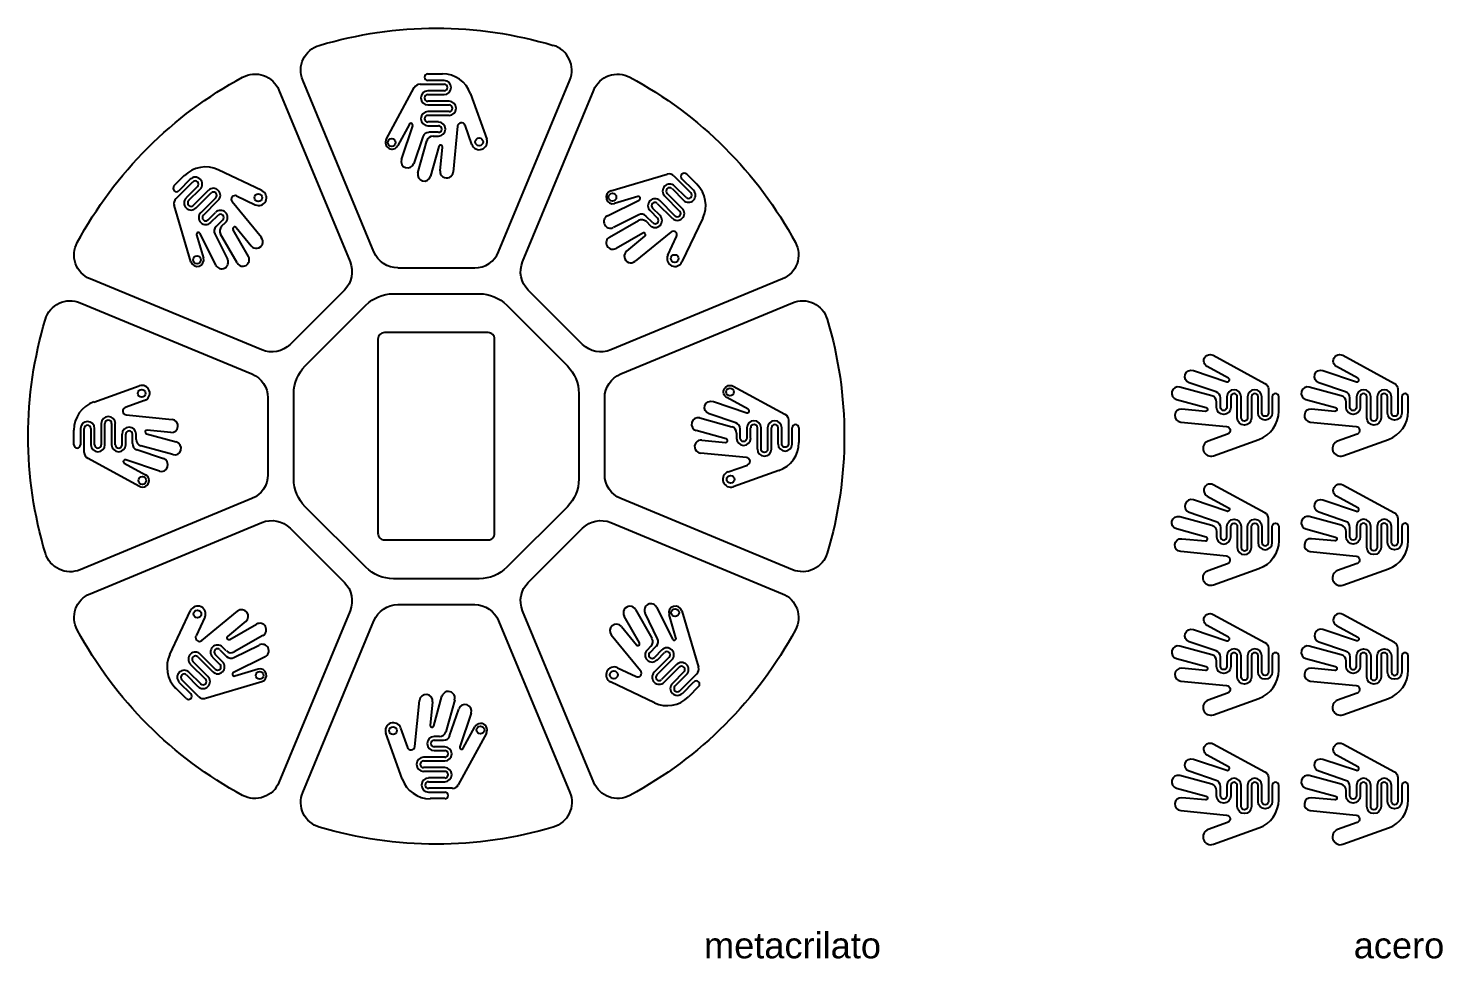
# Model space of a CAD drawing. Header units: millimetres. Extents: x -423 to 4300, y -1578 to 986.
# Drawn here: x 3208 to 4300, y -1578 to -859 of the extents above; entities that cross this region are included whole.
import ezdxf

# ---------------------------------------------------------------- set-up
doc = ezdxf.new("R2010")
doc.units = ezdxf.units.MM
doc.header["$MEASUREMENT"] = 0
for name, color, linetype in [('Cajeado 1.5mm', 2, 'Continuous'), ('Corte EXT', 5, 'Continuous'), ('Corte INT', 4, 'Continuous'), ('Tableros', 6, 'Continuous'), ('Taladros', 3, 'Continuous')]:
    doc.layers.add(name, color=color, linetype=linetype)

msp = doc.modelspace()

# ---------------------------------------------------------------- linework, layer by layer
at = {"layer": 'Cajeado 1.5mm'}
for p, q in [((3516.1, -894.6), (3527.3, -894.6)), ((3483.9, -945.2), (3505.6, -905.2)), ((3510.1, -902.6), (3528.6, -902.6)), ((3528.6, -899.7), (3516.1, -899.7)), ((3528.6, -907.7), (3516.1, -907.7)), ((3516.1, -910.6), (3528.6, -910.6)), ((3532.5, -915.7), (3516.1, -915.7)), ((3549, -909.9), (3561.6, -945.1)), ((3516.1, -918.6), (3532.5, -918.6)), ((3532.5, -923.7), (3516.1, -923.7)), ((3516.1, -926.6), (3532.5, -926.6)), ((3501.8, -933.5), (3492.8, -950)), ((3495.7, -960.6), (3504.4, -934.7)), ((3524.2, -931.7), (3516.1, -931.7)), ((3516.1, -934.6), (3524.2, -934.6)), ((3539.1, -934.9), (3535.6, -970.4)), ((3550.1, -949.2), (3544.8, -934.2)), ((3512.3, -943.1), (3505.3, -963.8)), ((3508.4, -971), (3515.2, -946.3)), ((3524.2, -939.7), (3516.9, -939.7)), ((3520.1, -942.6), (3524.2, -942.6)), ((3524.5, -950.7), (3518.2, -973.7)), ((3525.5, -969.4), (3527.3, -951.3)), ((3388, -984.7), (3354.2, -968.7)), ((3328, -973.2), (3320.1, -981.1)), ((3321.5, -991.1), (3334.7, -977.9)), ((3332.6, -975.9), (3323.8, -984.8)), ((3338.3, -981.6), (3329.4, -990.4)), ((3657.3, -985), (3700.9, -972.1)), ((3706, -973.3), (3719.1, -986.5)), ((3715.4, -990.1), (3706.6, -981.2)), ((3721.1, -984.4), (3712.2, -975.6)), ((3715.9, -971.9), (3723.8, -979.8)), ((3331.4, -992.5), (3340.3, -983.6)), ((3335.1, -996.1), (3346.7, -984.5)), ((3337.1, -998.1), (3348.7, -986.5)), ((3352.3, -990.2), (3340.7, -1001.8)), ((3342.8, -1003.8), (3354.3, -992.2)), ((3387.6, -1021), (3364.9, -993.4)), ((3368.4, -988.9), (3382.8, -995.7)), ((3654.8, -1004.2), (3679.3, -992)), ((3678.2, -989.4), (3660.2, -994.7)), ((3706.8, -1004.1), (3695.3, -992.5)), ((3698.9, -988.9), (3710.5, -1000.5)), ((3712.5, -998.5), (3700.9, -986.9)), ((3704.6, -983.2), (3713.4, -992.1)), ((3333.2, -1039.7), (3320.3, -996.1)), ((3346.4, -1007.4), (3352.2, -1001.7)), ((3348.4, -1009.4), (3354.2, -1003.7)), ((3678.9, -1003.5), (3659.3, -1013.3)), ((3689.7, -1009.6), (3684.5, -1004.5)), ((3687.6, -1000.2), (3693.3, -1006)), ((3695.4, -1004), (3689.6, -998.2)), ((3693.2, -994.6), (3704.8, -1006.1)), ((3357.8, -1007.3), (3352.7, -1012.5)), ((3356.9, -1012.3), (3359.8, -1009.3)), ((3359.8, -1009.3), (3356.9, -1012.3)), ((3377.6, -1035.6), (3365.8, -1014.9)), ((3368.1, -1013.3), (3379.7, -1027.4)), ((3656.4, -1020.6), (3678.7, -1007.9)), ((3684.8, -1008.7), (3687.7, -1011.6)), ((3728.3, -1006), (3712.3, -1039.8)), ((3337.6, -1018.8), (3342.9, -1036.8)), ((3352.4, -1042.2), (3340.2, -1017.8)), ((3351.7, -1018.1), (3361.5, -1037.7)), ((3368.8, -1040.6), (3356.1, -1018.4)), ((3682.1, -1017.6), (3661.4, -1029.4)), ((3669.6, -1031.5), (3683.7, -1019.9)), ((3703.6, -1016.7), (3676.1, -1039.3)), ((3701.3, -1034.6), (3708.1, -1020.2)), ((3258.1, -1148), (3293.3, -1135.5)), ((3297.4, -1146.9), (3282.4, -1152.2)), ((3247.9, -1168.4), (3247.9, -1180.9)), ((3250.8, -1186.9), (3250.8, -1168.4)), ((3255.9, -1168.4), (3255.9, -1180.9)), ((3258.8, -1180.9), (3258.8, -1168.4)), ((3263.9, -1164.6), (3263.9, -1180.9)), ((3266.8, -1180.9), (3266.8, -1164.6)), ((3271.9, -1164.6), (3271.9, -1180.9)), ((3274.8, -1180.9), (3274.8, -1164.6)), ((3283.1, -1157.9), (3318.6, -1161.4)), ((3726, -1160.2), (3750.7, -1167)), ((3765.3, -1176), (3765.3, -1167.9)), ((3770.4, -1167.9), (3770.4, -1184.3)), ((3781.3, -1184.3), (3781.3, -1167.9)), ((3786.4, -1167.9), (3786.4, -1180.4)), ((3797.3, -1180.4), (3797.3, -1167.9)), ((3802.4, -1167.9), (3802.4, -1179.1)), ((3242.8, -1180.9), (3242.8, -1169.7)), ((3279.9, -1172.8), (3279.9, -1180.9)), ((3282.8, -1180.9), (3282.8, -1172.8)), ((3287.9, -1172.8), (3287.9, -1180.1)), ((3290.8, -1176.9), (3290.8, -1172.8)), ((3299, -1172.5), (3321.9, -1178.8)), ((3317.6, -1171.5), (3299.5, -1169.7)), ((3746.3, -1176.3), (3723.3, -1170)), ((3727.6, -1177.3), (3745.8, -1179.1)), ((3754.4, -1171.9), (3754.4, -1176)), ((3291.3, -1184.7), (3312, -1191.7)), ((3319.2, -1188.6), (3294.5, -1181.8)), ((3762.1, -1190.9), (3726.6, -1187.4)), ((3293.4, -1213.1), (3253.4, -1191.4)), ((3281.7, -1195.2), (3298.2, -1204.2)), ((3308.8, -1201.3), (3282.9, -1192.6)), ((3747.9, -1201.9), (3762.8, -1196.6)), ((3787.1, -1200.8), (3751.9, -1213.4)), ((3316.9, -1342.8), (3332.9, -1309)), ((3341.6, -1332.1), (3369.2, -1309.5)), ((3676.5, -1308.2), (3689.1, -1330.4)), ((3692.9, -1306.6), (3705, -1331)), ((3712.1, -1309.1), (3725, -1352.7)), ((3343.9, -1314.2), (3337.1, -1328.6)), ((3375.6, -1317.3), (3361.5, -1328.9)), ((3363.1, -1331.2), (3383.8, -1319.4)), ((3679.4, -1333.9), (3667.6, -1313.2)), ((3693.5, -1330.7), (3683.8, -1311.1)), ((3707.6, -1330), (3702.3, -1312)), ((3388.8, -1328.3), (3366.6, -1340.9)), ((3680.3, -1355.4), (3657.7, -1327.9)), ((3665.5, -1321.4), (3677.1, -1335.5)), ((3352, -1354.3), (3340.4, -1342.7)), ((3357.6, -1348.6), (3351.9, -1342.8)), ((3355.5, -1339.2), (3360.7, -1344.4)), ((3360.5, -1340.1), (3357.5, -1337.2)), ((3366.3, -1345.3), (3385.9, -1335.6)), ((3688.3, -1336.6), (3685.4, -1339.5)), ((3687.4, -1341.5), (3692.6, -1336.3)), ((3696.8, -1339.4), (3691.1, -1345.1)), ((3693.1, -1347.2), (3698.8, -1341.4)), ((3332.7, -1350.4), (3344.3, -1361.9)), ((3346.3, -1359.9), (3334.7, -1348.3)), ((3338.4, -1344.7), (3350, -1356.3)), ((3349.9, -1344.9), (3355.6, -1350.6)), ((3390.4, -1344.7), (3366, -1356.8)), ((3662.4, -1353.1), (3676.8, -1359.9)), ((3702.5, -1345), (3690.9, -1356.6)), ((3692.9, -1358.6), (3704.5, -1347.1)), ((3708.1, -1350.7), (3696.5, -1362.3)), ((3698.6, -1364.3), (3710.1, -1352.7)), ((3324.1, -1364.4), (3333, -1373.2)), ((3339.3, -1375.5), (3326.1, -1362.4)), ((3329.8, -1358.7), (3338.6, -1367.6)), ((3340.7, -1365.6), (3331.8, -1356.7)), ((3387.9, -1363.9), (3344.3, -1376.8)), ((3367, -1359.4), (3385, -1354.1)), ((3691, -1380.1), (3657.2, -1364.1)), ((3713.8, -1356.4), (3704.9, -1365.2)), ((3706.9, -1367.2), (3715.8, -1358.4)), ((3723.7, -1357.8), (3710.6, -1370.9)), ((3712.6, -1372.9), (3721.4, -1364)), ((3329.4, -1376.9), (3321.4, -1369)), ((3520.7, -1398.1), (3527, -1375.1)), ((3725.1, -1367.7), (3717.2, -1375.6)), ((3506.1, -1413.9), (3509.6, -1378.4)), ((3519.7, -1379.4), (3517.9, -1397.6)), ((3536.8, -1377.8), (3530, -1402.5)), ((3532.9, -1405.7), (3539.9, -1385)), ((3549.5, -1388.3), (3540.8, -1414.1)), ((3496.2, -1438.9), (3483.7, -1403.7)), ((3495.1, -1399.7), (3500.5, -1414.6)), ((3525.1, -1406.2), (3521, -1406.2)), ((3561.3, -1403.6), (3539.6, -1443.6)), ((3543.4, -1415.3), (3552.4, -1398.8)), ((3521, -1409.1), (3528.3, -1409.1)), ((3529.1, -1414.2), (3521, -1414.2)), ((3521, -1417.1), (3529.1, -1417.1)), ((3529.1, -1422.2), (3512.8, -1422.2)), ((3512.8, -1425.1), (3529.1, -1425.1)), ((3529.1, -1430.2), (3512.8, -1430.2)), ((3512.8, -1433.1), (3529.1, -1433.1)), ((3529.1, -1438.2), (3516.6, -1438.2)), ((3516.6, -1441.1), (3529.1, -1441.1)), ((3535.1, -1446.2), (3516.6, -1446.2)), ((3516.6, -1449.1), (3529.1, -1449.1)), ((3529.1, -1454.2), (3518, -1454.2))]:
    msp.add_line(p, q, dxfattribs=at)
msp.add_lwpolyline([(3791.8, -1157.4, -0.274936), (3794.4, -1161.9), (3794.4, -1180.4, -1), (3789.3, -1180.4), (3789.3, -1167.9, 1), (3778.4, -1167.9), (3778.4, -1184.3, -1), (3773.3, -1184.3), (3773.3, -1167.9, 1), (3762.4, -1167.9), (3762.4, -1176, -1), (3757.3, -1176), (3757.3, -1168.7, 0.322065), (3753.9, -1164.1), (3733.2, -1157.1, -1), (3736.5, -1147.5), (3762.3, -1156.2, 0.917004), (3763.5, -1153.6), (3747, -1144.6, -1), (3751.8, -1135.7)], format="xyb", close=True, dxfattribs=at)
for centre, radius, start, end in [((3516.1, -897.2), 2.57, 90, 270), ((3527.3, -917.7), 23.1, 19.6438, 90), ((3510.1, -907.7), 5.08, 90, 151.4914), ((3528.6, -905.2), 5.42, 270, 90), ((3528.6, -905.2), 2.57, 270, 90), ((3516.1, -913.2), 5.42, 90, 270), ((3516.1, -913.2), 2.57, 90, 270), ((3532.5, -921.2), 5.42, 270, 90), ((3516.1, -929.2), 5.42, 90, 270), ((3516.1, -929.2), 2.57, 90, 270), ((3532.5, -921.2), 2.57, 270, 90), ((3503, -934.2), 1.42, 341.4077, 151.4914), ((3524.2, -937.2), 5.42, 270, 90), ((3524.2, -937.2), 2.57, 270, 90), ((3542, -935.2), 2.93, 19.6438, 174.3885), ((3488.4, -947.6), 5.08, 151.4914, 331.4914), ((3516.9, -944.7), 4.93, 90, 161.4077), ((3520.1, -947.7), 5.08, 90, 164.699), ((3525.9, -951.1), 1.42, 354.3885, 164.699), ((3555.8, -947.1), 6.08, 199.6438, 19.6438), ((3500.5, -962.2), 5.08, 161.4077, 341.4077), ((3344.4, -989.6), 23.1, 64.6438, 135), ((3513.3, -972.3), 5.07, 164.699, 344.699), ((3530.6, -969.9), 5.08, 174.3885, 354.3885), ((3702.4, -976.9), 5.07, 45, 106.4914), ((3714.1, -973.8), 2.57, 45, 225), ((3322, -983), 2.57, 135, 315), ((3336.5, -979.8), 5.42, 315, 135), ((3336.5, -979.8), 2.58, 315, 135), ((3702.7, -985.1), 5.42, 45, 225), ((3702.7, -985.1), 2.58, 45, 225), ((3707.5, -996.2), 23.1, 334.6438, 45), ((3325.1, -994.6), 5.08, 135, 196.4914), ((3333.3, -994.3), 5.42, 135, 315), ((3333.3, -994.3), 2.58, 135, 315), ((3350.5, -988.4), 5.42, 315, 135), ((3350.5, -988.4), 2.57, 315, 135), ((3367.2, -991.5), 2.92, 64.6438, 219.3885), ((3385.4, -990.2), 6.07, 244.6438, 64.6438), ((3658.8, -989.8), 5.07, 106.4914, 286.4914), ((3678.6, -990.7), 1.43, 296.4077, 106.4914), ((3691.4, -996.4), 5.42, 45, 225), ((3717.3, -988.3), 5.43, 225, 45), ((3717.3, -988.3), 2.58, 225, 45), ((3344.6, -1005.6), 5.43, 135, 315), ((3344.6, -1005.6), 2.58, 135, 315), ((3356, -1005.5), 5.43, 315, 135), ((3356, -1005.5), 2.58, 315, 135), ((3657, -1008.7), 5.08, 116.4077, 296.4077), ((3681.1, -1007.9), 4.93, 45, 116.4077), ((3691.5, -1007.8), 5.43, 225, 45), ((3691.4, -996.4), 2.57, 45, 225), ((3708.7, -1002.3), 5.43, 225, 45), ((3708.7, -1002.3), 2.58, 225, 45), ((3356.1, -1016), 4.93, 135, 206.4077), ((3360.5, -1015.9), 5.08, 135, 209.699), ((3367, -1014.2), 1.43, 39.3885, 209.699), ((3681.2, -1012.3), 5.08, 45, 119.699), ((3691.5, -1007.8), 2.58, 225, 45), ((3338.9, -1018.4), 1.42, 26.4077, 196.4914), ((3383.6, -1024.2), 5.07, 219.3885, 39.3885), ((3658.9, -1025), 5.07, 119.699, 299.699), ((3682.8, -1018.8), 1.43, 309.3885, 119.699), ((3705.5, -1019), 2.93, 334.6438, 129.3885), ((3338, -1038.2), 5.07, 196.4914, 16.4914), ((3373.2, -1038.1), 5.07, 209.699, 29.699), ((3672.8, -1035.4), 5.08, 129.3885, 309.3885), ((3706.8, -1037.2), 6.08, 154.6438, 334.6438), ((3356.9, -1040), 5.08, 206.4077, 26.4077), ((3295.3, -1141.2), 6.08, 289.6438, 109.6438), ((3265.9, -1169.7), 23.1, 109.6438, 180), ((3283.4, -1155), 2.93, 109.6438, 264.3885), ((3253.4, -1168.4), 5.42, 0, 180), ((3253.4, -1168.4), 2.57, 0, 180), ((3269.4, -1164.6), 5.43, 0, 180), ((3269.4, -1164.6), 2.57, 0, 180), ((3285.4, -1172.8), 5.42, 0, 180), ((3318.1, -1166.5), 5.08, 264.3885, 84.3885), ((3724.7, -1165.1), 5.07, 74.699, 254.699), ((3749.4, -1171.9), 5.07, 0, 74.699), ((3767.9, -1167.9), 2.57, 0, 180), ((3783.9, -1167.9), 2.57, 0, 180), ((3799.9, -1167.9), 2.57, 0, 180), ((3285.4, -1172.8), 2.57, 0, 180), ((3295.9, -1176.9), 5.07, 180, 254.699), ((3299.3, -1171.1), 1.42, 84.3885, 254.699), ((3320.5, -1183.7), 5.07, 254.699, 74.699), ((3727.1, -1182.4), 5.07, 84.3885, 264.3885), ((3745.9, -1177.7), 1.43, 264.3885, 74.699), ((3759.9, -1176), 5.43, 180, 0), ((3779.4, -1179.1), 23.1, 289.6438, 0), ((3245.4, -1180.9), 2.57, 180, 0), ((3255.9, -1186.9), 5.07, 180, 241.4914), ((3261.4, -1180.9), 5.42, 180, 0), ((3261.4, -1180.9), 2.57, 180, 0), ((3277.4, -1180.9), 5.42, 180, 0), ((3277.4, -1180.9), 2.57, 180, 0), ((3292.9, -1180.1), 4.93, 180, 251.4077), ((3775.9, -1184.3), 5.43, 180, 0), ((3791.9, -1180.4), 5.43, 180, 0), ((3282.4, -1194), 1.42, 71.4077, 241.4914), ((3310.4, -1196.5), 5.07, 251.4077, 71.4077), ((3761.9, -1193.8), 2.93, 289.6438, 84.3885), ((3295.8, -1208.6), 5.08, 241.4914, 61.4914), ((3749.9, -1207.6), 6.08, 109.6438, 289.6438), ((3338.4, -1311.6), 6.08, 334.6438, 154.6438), ((3372.4, -1313.4), 5.08, 309.3885, 129.3885), ((3672.1, -1310.7), 5.07, 29.699, 209.699), ((3688.3, -1308.8), 5.07, 26.4077, 206.4077), ((3707.2, -1310.6), 5.07, 16.4914, 196.4914), ((3386.3, -1323.9), 5.07, 299.699, 119.699), ((3661.6, -1324.6), 5.07, 39.3885, 219.3885), ((3339.7, -1329.9), 2.93, 154.6438, 309.3885), ((3362.4, -1330), 1.42, 129.3885, 299.699), ((3684.7, -1333), 5.08, 315, 29.699), ((3689.1, -1332.9), 4.93, 315, 26.4077), ((3706.3, -1330.4), 1.42, 206.4077, 16.4914), ((3337.8, -1352.7), 23.1, 154.6438, 225), ((3336.6, -1346.5), 5.42, 45, 225), ((3353.7, -1341), 5.42, 45, 225), ((3353.7, -1341), 2.58, 45, 225), ((3364.1, -1336.5), 5.07, 225, 299.699), ((3388.2, -1340.1), 5.08, 296.4077, 116.4077), ((3678.2, -1334.6), 1.43, 219.3885, 29.699), ((3689.2, -1343.3), 5.42, 135, 315), ((3689.2, -1343.3), 2.57, 135, 315), ((3700.6, -1343.2), 5.43, 315, 135), ((3700.6, -1343.2), 2.58, 315, 135), ((3336.6, -1346.5), 2.57, 45, 225), ((3353.8, -1352.4), 5.42, 225, 45), ((3353.8, -1352.4), 2.58, 225, 45), ((3364.2, -1340.9), 4.92, 225, 296.4077), ((3386.4, -1359), 5.08, 286.4914, 106.4914), ((3659.8, -1358.6), 6.08, 64.6438, 244.6438), ((3712, -1354.5), 5.42, 315, 135), ((3712, -1354.5), 2.57, 315, 135), ((3720.1, -1354.2), 5.08, 315, 16.4914), ((3328, -1360.5), 5.42, 45, 225), ((3328, -1360.5), 2.57, 45, 225), ((3342.5, -1363.8), 5.42, 225, 45), ((3342.5, -1363.8), 2.58, 225, 45), ((3366.6, -1358.1), 1.42, 116.4077, 286.4914), ((3678.1, -1357.3), 2.93, 244.6438, 39.3885), ((3694.7, -1360.5), 5.43, 135, 315), ((3694.7, -1360.5), 2.58, 135, 315), ((3723.3, -1365.8), 2.58, 315, 135), ((3331.2, -1375.1), 2.57, 225, 45), ((3342.8, -1371.9), 5.08, 225, 286.4914), ((3514.7, -1378.9), 5.08, 354.3885, 174.3885), ((3531.9, -1376.5), 5.07, 344.699, 164.699), ((3700.9, -1359.3), 23.1, 244.6438, 315), ((3708.7, -1369.1), 5.43, 135, 315), ((3708.7, -1369.1), 2.57, 135, 315), ((3544.7, -1386.6), 5.08, 341.4077, 161.4077), ((3489.4, -1401.7), 6.08, 19.6438, 199.6438), ((3519.3, -1397.7), 1.43, 174.3885, 344.699), ((3556.8, -1401.2), 5.07, 331.4914, 151.4914), ((3521, -1411.7), 5.43, 90, 270), ((3525.1, -1401.2), 5.07, 270, 344.699), ((3528.3, -1404.2), 4.92, 270, 341.4077), ((3503.2, -1413.7), 2.92, 199.6438, 354.3885), ((3521, -1411.7), 2.57, 90, 270), ((3529.1, -1419.7), 5.42, 270, 90), ((3529.1, -1419.7), 2.57, 270, 90), ((3542.2, -1414.6), 1.42, 161.4077, 331.4914), ((3512.8, -1427.7), 5.42, 90, 270), ((3512.8, -1427.7), 2.57, 90, 270), ((3529.1, -1435.7), 5.42, 270, 90), ((3518, -1431.2), 23.1, 199.6438, 270), ((3516.6, -1443.7), 5.42, 90, 270), ((3516.6, -1443.7), 2.57, 90, 270), ((3529.1, -1435.7), 2.57, 270, 90), ((3529.1, -1451.7), 2.57, 270, 90), ((3535.1, -1441.2), 5.07, 270, 331.4914)]:
    msp.add_arc(centre, radius, start, end, dxfattribs=at)
at = {"layer": 'Corte EXT'}
for points in [[(3493, -1044.4, -0.303347), (3474.5, -1032.1), (3419.5, -899.5, -0.444376), (3432.3, -872.6, -0.146448), (3612.9, -872.6, -0.444376)], [(3493, -1044.4), (3552.3, -1044.4, 0.303347), (3570.7, -1032.1), (3625.7, -899.5, 0.444376), (3612.9, -872.6, 0.146448)], [(4122.6, -1189.4), (4157.7, -1176.8, 0.317008), (4173, -1155.1), (4173, -1144, 1), (4168, -1144), (4168, -1156.5, -1), (4157, -1156.5), (4157, -1144, 1), (4152, -1144), (4152, -1160.3, -1), (4141, -1160.3), (4141, -1144, 1), (4136, -1144), (4136, -1152.1, -1), (4125, -1152.1), (4125, -1148, 0.33799), (4121.3, -1143.1), (4096.6, -1136.4, 1), (4094, -1146), (4116.9, -1152.3, -0.918827), (4116.4, -1155.2), (4098.2, -1153.5, 1), (4097.3, -1163.4), (4132.8, -1166.9, -0.800755), (4133.5, -1172.7), (4118.5, -1178.1, 1), (4122.6, -1189.4)]]:
    msp.add_lwpolyline(points, format="xyb", dxfattribs=at)
for points in [[(3387.9, -1107.8), (3255.3, -1052.9, -0.444376), (3245.4, -1024.9, -0.146448), (3373.1, -897.2, -0.444376), (3401.1, -907.1), (3456, -1039.7, -0.303347), (3451.7, -1061.5), (3409.7, -1103.5, -0.303347)], [(3657.3, -1107.8, -0.303347), (3635.5, -1103.5), (3593.6, -1061.5, -0.303347), (3589.2, -1039.7), (3644.2, -907.1, -0.444376), (3672.1, -897.2, -0.146448), (3799.9, -1024.9, -0.444376), (3789.9, -1052.9)], [(3380.3, -1222.5), (3247.7, -1277.5, -0.444376), (3220.8, -1264.7, -0.146448), (3220.8, -1084.1, -0.444376), (3247.7, -1071.3), (3380.3, -1126.3, -0.303347), (3392.6, -1144.7), (3392.6, -1204.1, -0.303347)], [(3577, -1073.2), (3623.8, -1120.1, -0.198912), (3632.6, -1141.3), (3632.6, -1207.5, -0.198912), (3623.8, -1228.8), (3577, -1275.6, -0.198912), (3555.7, -1284.4), (3489.5, -1284.4, -0.198912), (3468.3, -1275.6), (3421.4, -1228.8, -0.198912), (3412.6, -1207.5), (3412.6, -1141.3, -0.198912), (3421.4, -1120.1), (3468.3, -1073.2, -0.198912), (3489.5, -1064.4), (3555.7, -1064.4, -0.198912)], [(3652.6, -1144.7, -0.303347), (3665, -1126.3), (3797.6, -1071.3, -0.444376), (3824.4, -1084.1, -0.146448), (3824.4, -1264.7, -0.444376), (3797.6, -1277.5), (3665, -1222.5, -0.303347), (3652.6, -1204.1)], [(4162.4, -1133.6, -0.274936), (4165, -1137.9), (4165, -1156.5, -1), (4160, -1156.5), (4160, -1144, 1), (4149, -1144), (4149, -1160.3, -1), (4144, -1160.3), (4144, -1144, 1), (4133, -1144), (4133, -1152.1, -1), (4128, -1152.1), (4128, -1144.8, 0.322065), (4124.6, -1140.1), (4103.9, -1133.1, -1), (4107.1, -1123.6), (4133, -1132.3, 0.917004), (4134.2, -1129.6), (4117.7, -1120.6, -1), (4122.5, -1111.9)], [(4207.1, -1123.6), (4233, -1132.3, 0.917004), (4234.2, -1129.6), (4217.7, -1120.6, -1), (4222.5, -1111.9), (4262.4, -1133.6, -0.274936), (4265, -1137.9), (4265, -1156.5, -1), (4260, -1156.5), (4260, -1144, 1), (4249, -1144), (4249, -1160.3, -1), (4244, -1160.3), (4244, -1144, 1), (4233, -1144), (4233, -1152.1, -1), (4228, -1152.1), (4228, -1144.8, 0.322065), (4224.6, -1140.1), (4203.9, -1133.1, -1)], [(4232.8, -1166.9, -0.800755), (4233.5, -1172.7), (4218.5, -1178.1, 1), (4222.6, -1189.4), (4257.7, -1176.8, 0.317008), (4273, -1155.1), (4273, -1144, 1), (4268, -1144), (4268, -1156.5, -1), (4257, -1156.5), (4257, -1144, 1), (4252, -1144), (4252, -1160.3, -1), (4241, -1160.3), (4241, -1144, 1), (4236, -1144), (4236, -1152.1, -1), (4225, -1152.1), (4225, -1148, 0.33799), (4221.3, -1143.1), (4196.6, -1136.4, 1), (4194, -1146), (4216.9, -1152.3, -0.918827), (4216.4, -1155.2), (4198.2, -1153.5, 1), (4197.3, -1163.4)], [(4124.6, -1240.1, -0.322065), (4128, -1244.8), (4128, -1252.1, 1), (4133, -1252.1), (4133, -1244, -1), (4144, -1244), (4144, -1260.3, 1), (4149, -1260.3), (4149, -1244, -1), (4160, -1244), (4160, -1256.5, 1), (4165, -1256.5), (4165, -1237.9, 0.274936), (4162.4, -1233.6), (4122.5, -1211.9, 1), (4117.7, -1220.6), (4134.2, -1229.6, -0.917004), (4133, -1232.3), (4107.1, -1223.6, 1), (4103.9, -1233.1)], [(4265, -1237.9), (4265, -1256.5, -1), (4260, -1256.5), (4260, -1244, 1), (4249, -1244), (4249, -1260.3, -1), (4244, -1260.3), (4244, -1244, 1), (4233, -1244), (4233, -1252.1, -1), (4228, -1252.1), (4228, -1244.8, 0.322065), (4224.6, -1240.1), (4203.9, -1233.1, -1), (4207.1, -1223.6), (4233, -1232.3, 0.917004), (4234.2, -1229.6), (4217.7, -1220.6, -1), (4222.5, -1211.9), (4262.4, -1233.6, -0.274936)], [(3409.7, -1245.4), (3451.7, -1287.3, -0.303347), (3456, -1309.1), (3401.1, -1441.7, -0.444376), (3373.1, -1451.7, -0.146448), (3245.4, -1323.9, -0.444376), (3255.3, -1296), (3387.9, -1241, -0.303347)], [(3672.1, -1451.7, -0.444376), (3644.2, -1441.7), (3589.2, -1309.1, -0.303347), (3593.6, -1287.3), (3635.5, -1245.4, -0.303347), (3657.3, -1241), (3789.9, -1296, -0.444376), (3799.9, -1323.9, -0.146448)], [(4157.7, -1276.8), (4122.6, -1289.4, -1), (4118.5, -1278.1), (4133.5, -1272.7, 0.800755), (4132.8, -1266.9), (4097.3, -1263.4, -1), (4098.2, -1253.5), (4116.4, -1255.2, 0.918827), (4116.9, -1252.3), (4094, -1246, -1), (4096.6, -1236.4), (4121.3, -1243.1, -0.33799), (4125, -1248), (4125, -1252.1, 1), (4136, -1252.1), (4136, -1244, -1), (4141, -1244), (4141, -1260.3, 1), (4152, -1260.3), (4152, -1244, -1), (4157, -1244), (4157, -1256.5, 1), (4168, -1256.5), (4168, -1244, -1), (4173, -1244), (4173, -1255.1, -0.317008)], [(4233.5, -1272.7), (4218.5, -1278.1, 1), (4222.6, -1289.4), (4257.7, -1276.8, 0.317008), (4273, -1255.1), (4273, -1244, 1), (4268, -1244), (4268, -1256.5, -1), (4257, -1256.5), (4257, -1244, 1), (4252, -1244), (4252, -1260.3, -1), (4241, -1260.3), (4241, -1244, 1), (4236, -1244), (4236, -1252.1, -1), (4225, -1252.1), (4225, -1248, 0.33799), (4221.3, -1243.1), (4196.6, -1236.4, 1), (4194, -1246), (4216.9, -1252.3, -0.918827), (4216.4, -1255.2), (4198.2, -1253.5, 1), (4197.3, -1263.4), (4232.8, -1266.9, -0.800755)], [(3612.9, -1476.2, -0.146448), (3432.3, -1476.2, -0.444376), (3419.5, -1449.4), (3474.5, -1316.8, -0.303347), (3493, -1304.4), (3552.3, -1304.4, -0.303347), (3570.7, -1316.8), (3625.7, -1449.4, -0.444376)], [(4124.6, -1340.1), (4103.9, -1333.1, -1), (4107.1, -1323.6), (4133, -1332.3, 0.917004), (4134.2, -1329.6), (4117.7, -1320.6, -1), (4122.5, -1311.9), (4162.4, -1333.6, -0.274936), (4165, -1337.9), (4165, -1356.5, -1), (4160, -1356.5), (4160, -1344, 1), (4149, -1344), (4149, -1360.3, -1), (4144, -1360.3), (4144, -1344, 1), (4133, -1344), (4133, -1352.1, -1), (4128, -1352.1), (4128, -1344.8, 0.322065)], [(4224.6, -1340.1, -0.322065), (4228, -1344.8), (4228, -1352.1, 1), (4233, -1352.1), (4233, -1344, -1), (4244, -1344), (4244, -1360.3, 1), (4249, -1360.3), (4249, -1344, -1), (4260, -1344), (4260, -1356.5, 1), (4265, -1356.5), (4265, -1337.9, 0.274936), (4262.4, -1333.6), (4222.5, -1311.9, 1), (4217.7, -1320.6), (4234.2, -1329.6, -0.917004), (4233, -1332.3), (4207.1, -1323.6, 1), (4203.9, -1333.1)], [(4122.6, -1389.4), (4157.7, -1376.8, 0.317008), (4173, -1355.1), (4173, -1344, 1), (4168, -1344), (4168, -1356.5, -1), (4157, -1356.5), (4157, -1344, 1), (4152, -1344), (4152, -1360.3, -1), (4141, -1360.3), (4141, -1344, 1), (4136, -1344), (4136, -1352.1, -1), (4125, -1352.1), (4125, -1348, 0.33799), (4121.3, -1343.1), (4096.6, -1336.4, 1), (4094, -1346), (4116.9, -1352.3, -0.918827), (4116.4, -1355.2), (4098.2, -1353.5, 1), (4097.3, -1363.4), (4132.8, -1366.9, -0.800755), (4133.5, -1372.7), (4118.5, -1378.1, 1)], [(4197.3, -1363.4), (4232.8, -1366.9, -0.800755), (4233.5, -1372.7), (4218.5, -1378.1, 1), (4222.6, -1389.4), (4257.7, -1376.8, 0.317008), (4273, -1355.1), (4273, -1344, 1), (4268, -1344), (4268, -1356.5, -1), (4257, -1356.5), (4257, -1344, 1), (4252, -1344), (4252, -1360.3, -1), (4241, -1360.3), (4241, -1344, 1), (4236, -1344), (4236, -1352.1, -1), (4225, -1352.1), (4225, -1348, 0.33799), (4221.3, -1343.1), (4196.6, -1336.4, 1), (4194, -1346), (4216.9, -1352.3, -0.918827), (4216.4, -1355.2), (4198.2, -1353.5, 1)], [(4128, -1452.1), (4128, -1444.8, 0.322065), (4124.6, -1440.1), (4103.9, -1433.1, -1), (4107.1, -1423.6), (4133, -1432.3, 0.917004), (4134.2, -1429.6), (4117.7, -1420.6, -1), (4122.5, -1411.9), (4162.4, -1433.6, -0.274936), (4165, -1437.9), (4165, -1456.5, -1), (4160, -1456.5), (4160, -1444, 1), (4149, -1444), (4149, -1460.3, -1), (4144, -1460.3), (4144, -1444, 1), (4133, -1444), (4133, -1452.1, -1)], [(4207.1, -1423.6), (4233, -1432.3, 0.917004), (4234.2, -1429.6), (4217.7, -1420.6, -1), (4222.5, -1411.9), (4262.4, -1433.6, -0.274936), (4265, -1437.9), (4265, -1456.5, -1), (4260, -1456.5), (4260, -1444, 1), (4249, -1444), (4249, -1460.3, -1), (4244, -1460.3), (4244, -1444, 1), (4233, -1444), (4233, -1452.1, -1), (4228, -1452.1), (4228, -1444.8, 0.322065), (4224.6, -1440.1), (4203.9, -1433.1, -1)], [(4122.6, -1489.4), (4157.7, -1476.8, 0.317008), (4173, -1455.1), (4173, -1444, 1), (4168, -1444), (4168, -1456.5, -1), (4157, -1456.5), (4157, -1444, 1), (4152, -1444), (4152, -1460.3, -1), (4141, -1460.3), (4141, -1444, 1), (4136, -1444), (4136, -1452.1, -1), (4125, -1452.1), (4125, -1448, 0.33799), (4121.3, -1443.1), (4096.6, -1436.4, 1), (4094, -1446), (4116.9, -1452.3, -0.918827), (4116.4, -1455.2), (4098.2, -1453.5, 1), (4097.3, -1463.4), (4132.8, -1466.9, -0.800755), (4133.5, -1472.7), (4118.5, -1478.1, 1)], [(4222.6, -1489.4), (4257.7, -1476.8, 0.317008), (4273, -1455.1), (4273, -1444, 1), (4268, -1444), (4268, -1456.5, -1), (4257, -1456.5), (4257, -1444, 1), (4252, -1444), (4252, -1460.3, -1), (4241, -1460.3), (4241, -1444, 1), (4236, -1444), (4236, -1452.1, -1), (4225, -1452.1), (4225, -1448, 0.33799), (4221.3, -1443.1), (4196.6, -1436.4, 1), (4194, -1446), (4216.9, -1452.3, -0.918827), (4216.4, -1455.2), (4198.2, -1453.5, 1), (4197.3, -1463.4), (4232.8, -1466.9, -0.800755), (4233.5, -1472.7), (4218.5, -1478.1, 1)]]:
    msp.add_lwpolyline(points, format="xyb", close=True, dxfattribs=at)
at = {"layer": 'Corte INT'}
msp.add_lwpolyline([(3562.6, -1094.4), (3482.6, -1094.4, 0.414214), (3477.6, -1099.4), (3477.6, -1249.4, 0.414214), (3482.6, -1254.4), (3562.6, -1254.4, 0.414214), (3567.6, -1249.4), (3567.6, -1099.4, 0.414214)], format="xyb", close=True, dxfattribs=at)
at = {"layer": 'Taladros'}
for centre in [(3488.2, -947.6), (3555.7, -947.1), (3385.2, -990.2), (3658.6, -989.8), (3337.9, -1038.2), (3706.7, -1037.2), (3295.2, -1141.2), (3749.3, -1140.2), (3295.7, -1208.6), (3749.8, -1207.6), (3338.2, -1311.6), (3707, -1310.6), (3386.3, -1359), (3659.7, -1358.6), (3489.2, -1401.7), (3556.7, -1401.2)]:
    msp.add_circle(centre, 3, dxfattribs=at)

# ---------------------------------------------------------------- texts
at = {"layer": 'Tableros', "linetype": 'Continuous', "char_height": 20, "attachment_point": 1}
for s, width, insert in [('{\\fArial|b0|i0|c0|p34;metacrilato}', 231.551, (3729.3, -1557.5)), ('{\\fArial|b0|i0|c0|p34;acero}', 187.315, (4230.9, -1557.5))]:
    msp.add_mtext_dynamic_manual_height_columns(s, width=width, gutter_width=1, heights=[0], dxfattribs=dict(at, insert=insert))

doc.saveas('drawing.dxf')
